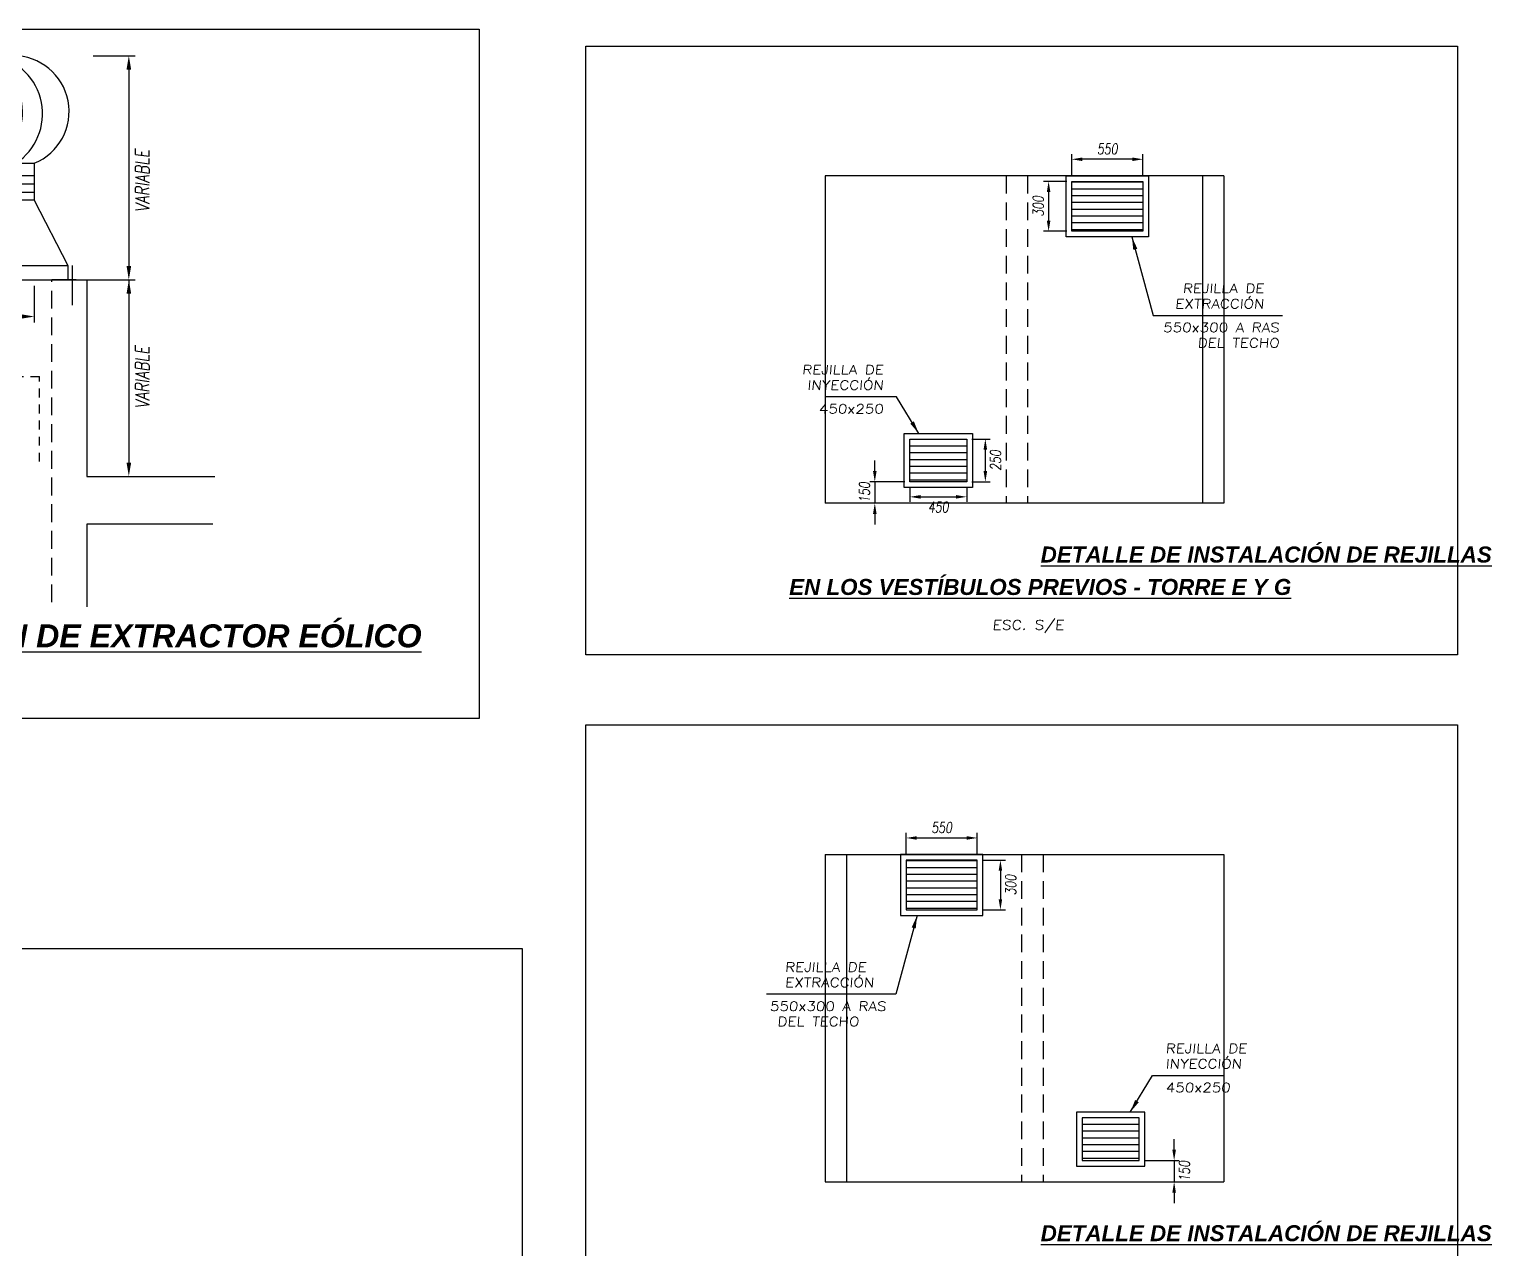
# Model space of a CAD drawing. Header units: millimetres. Extents: x 226473.3 to 226526.2, y 8187907.9 to 8187996.4.
# Drawn here: x 226505.65 to 226526.2, y 8187977.71 to 8187994.84 of the extents above; entities that cross this region are included whole.
import ezdxf

# ---------------------------------------------------------------- set-up
doc = ezdxf.new("R2010")
doc.units = ezdxf.units.MM
doc.header["$PDMODE"] = 3
for name, pattern in [('DASHED2', [0.375, 0.25, -0.125]), ('HIDDEN', [0.375, 0.25, -0.125]), ('HIDDEN2', [0.1875, 0.125, -0.0625])]:
    doc.linetypes.add(name, pattern=pattern)
doc.layers.get('DEFPOINTS').update_dxf_attribs({"color": 250})
for name, color, linetype in [('L-01_CASCO-CONT', 252, 'Continuous'), ('L-02_CASCO-SEGM', 252, 'HIDDEN'), ('L-03_EQUIP-ACCES', 160, 'Continuous'), ('L-04_EQ-MED-CONT', 191, 'Continuous'), ('L-05_EQ-MED-SEGM', 191, 'HIDDEN2'), ('L-06_EQ-FIN-CONT', 141, 'Continuous'), ('L-07_EQ-FIN-SEGM', 141, 'HIDDEN2'), ('L1 Casco', 252, 'Continuous'), ('L4 Linea mediana', 191, 'Continuous'), ('L6 Linea fina', 141, 'Continuous'), ('TX-01_PRIMA', 12, 'Continuous'), ('TX-03_PRINC', 150, 'Continuous')]:
    doc.layers.add(name, color=color, linetype=linetype)
doc.styles.add('JNV ING', font='romans.shx', dxfattribs={"width": 0.75, "oblique": 8, "height": 0.15})
doc.styles.add('M9_NUM-LAM', font='', dxfattribs={"height": 0.35})
doc.styles.add('P-R', font='romans.shx', dxfattribs={"width": 1.2, "oblique": 5, "height": 0.2})
doc.styles.get("Standard").update_dxf_attribs({"font": 'arial.ttf'})
doc.styles.get('M9_NUM-LAM').set_extended_font_data('Zurich UBlkEx BT')
doc.dimstyles.new('JNV ING.', dxfattribs={"dimtxt": 0.15, "dimasz": 0.15, "dimexe": 0.07, "dimexo": 0.07, "dimgap": 0.07, "dimtad": 2, "dimtoh": 1, "dimdec": 0, "dimlfac": 1000, "dimzin": 0, "dimdsep": 46, "dimtxsty": 'JNV ING', "dimcen": 3, "dimdle": 0.05, "dimclrd": 256, "dimclre": 256, "dimclrt": 12, "dimadec": 0, "dimazin": 0, "dimtfac": 1, "dimtdec": 0, "dimtix": 1, "dimtmove": 2, "dimatfit": 3, "dimfxl": 1, "dimtolj": 1, "dimtzin": 0, "dimarcsym": 0})
doc.dimstyles.get("Standard").update_dxf_attribs({"dimtxt": 0.18, "dimasz": 0.18, "dimexe": 0.18, "dimexo": 0.0625, "dimgap": 0.09, "dimtad": 0, "dimtih": 1, "dimtoh": 1, "dimdec": 4, "dimzin": 0, "dimdsep": 46, "dimtxsty": 'Standard', "dimcen": 0.09, "dimadec": 0, "dimazin": 0, "dimtfac": 1, "dimtdec": 4, "dimtofl": 0, "dimtmove": 0, "dimatfit": 3, "dimfxl": 1, "dimtolj": 1, "dimtzin": 0, "dimarcsym": 0})

# ---------------------------------------------------------------- blocks, each defined once
blk = doc.blocks.new('DETALL EEO')
at = {"layer": 'L-01_CASCO-CONT'}
for p, q in [((0.496, 2.761), (0, 2.761)), ((0, 2.761), (0, 0)), ((2.263, 2.761), (2.758, 2.761)), ((2.758, 2.761), (2.758, 0)), ((0, 0), (-1.797, 0)), ((2.758, 0), (4.556, 0))]:
    blk.add_line(p, q, dxfattribs=at)
for points in [[(-1.768, -0.672), (0, -0.672), (0, -1.833)], [(4.526, -0.672), (2.758, -0.672), (2.758, -1.833)]]:
    blk.add_lwpolyline(points, dxfattribs=at)
at = {"layer": 'L-02_CASCO-SEGM'}
for p, q in [((0.496, -1.767), (0.496, 2.761)), ((2.263, -1.767), (2.263, 2.761))]:
    blk.add_line(p, q, dxfattribs=at)
at = {"layer": 'L-03_EQUIP-ACCES'}
for p, q in [((0.74, 4.226), (2.018, 4.226)), ((0.74, 3.88), (0.74, 4.226)), ((0.74, 4.111), (2.018, 4.111)), ((2.018, 4.226), (2.018, 3.88)), ((0.74, 3.995), (2.018, 3.995)), ((0.268, 2.961), (0.74, 3.88)), ((2.018, 3.88), (0.74, 3.88)), ((2.018, 3.88), (2.49, 2.961)), ((0.268, 2.761), (0.268, 2.961)), ((0.268, 2.961), (2.49, 2.961)), ((2.49, 2.961), (2.49, 2.761)), ((0.496, 2.761), (0.154, 2.761)), ((2.604, 2.761), (2.263, 2.761))]:
    blk.add_line(p, q, dxfattribs=at)
for points in [[(1.035, 5.91), (1.379, 5.91)], [(1.723, 5.91), (1.379, 5.91)], [(0.74, 4.226), (0.74, 4.4), (2.018, 4.4), (2.018, 4.226)], [(0.496, 2.761), (2.263, 2.761)]]:
    blk.add_lwpolyline(points, dxfattribs=at)
for centre, radius, start, end in [((1.036, 5.126), 0.784, 90.0359, 247.808), ((1.459, 5.093), 0.834, 101.6289, 236.215), ((1.81, 5.116), 0.903, 118.4787, 232.4646), ((3.343, 5.155), 2.104, 158.9722, 201.0278), ((0.948, 5.116), 0.903, 307.5354, 61.5213), ((-0.585, 5.155), 2.104, 338.9722, 21.0278), ((1.299, 5.093), 0.834, 303.785, 78.3711), ((1.722, 5.126), 0.784, 292.192, 89.9641)]:
    blk.add_arc(centre, radius, start, end, dxfattribs=at)
at = {"layer": 'L-05_EQ-MED-SEGM', "ltscale": 5}
for p, q in [((0.217, 2.961), (0.217, 2.405)), ((2.552, 2.962), (2.552, 2.405))]:
    blk.add_line(p, q, dxfattribs=at)
blk.add_lwpolyline([(1.379, 2.351), (1.379, 6.031)], dxfattribs=at)
at = {"layer": 'L-06_EQ-FIN-CONT'}
for p, q in [((2.847, 5.91), (3.437, 5.91)), ((2.865, 5.91), (3.437, 5.91)), ((3.346, 5.715), (3.346, 2.956)), ((2.758, 2.761), (3.437, 2.761)), ((2.847, 2.761), (3.437, 2.761)), ((2.865, 2.761), (3.437, 2.761)), ((3.346, 2.761), (3.346, 0.195)), ((2.758, 0), (3.437, 0))]:
    blk.add_line(p, q, dxfattribs=at)
for points in [[(3.314, 5.715), (3.379, 5.715), (3.346, 5.91)], [(3.314, 2.956), (3.379, 2.956), (3.346, 2.761)], [(3.314, 2.566), (3.379, 2.566), (3.346, 2.761)], [(3.314, 0.195), (3.379, 0.195), (3.346, 0)]]:
    blk.add_solid(points, dxfattribs=at)
at = {"layer": 'L-07_EQ-FIN-SEGM'}
for points in [[(0.597, 1.402), (1.03, 1.402)], [(0.678, 0.208), (0.678, 1.402)], [(0.949, 0.208), (0.949, 1.402)], [(1.74, 1.402), (2.173, 1.402)], [(1.821, 0.208), (1.821, 1.402)], [(2.092, 0.208), (2.092, 1.402)]]:
    blk.add_lwpolyline(points, dxfattribs=at)
at = {"layer": 'L6 Linea fina'}
for p, q in [((0.74, 2.677), (0.74, 2.162)), ((2.018, 2.677), (2.018, 2.162)), ((0.792, 2.246), (1.966, 2.246))]:
    blk.add_line(p, q, dxfattribs=at)
for points in [[(0.92, 2.276), (0.92, 2.216), (0.74, 2.246)], [(1.838, 2.276), (1.838, 2.216), (2.018, 2.246)]]:
    blk.add_solid(points, dxfattribs=at)
at = {"layer": 'L-06_EQ-FIN-CONT', "color": 12, "char_height": 0.195, "attachment_point": 5, "rotation": 90, "style": 'JNV ING'}
for insert in [(3.535, 4.152), (3.535, 1.391)]:
    blk.add_mtext('\\A1;VARIABLE', dxfattribs=dict(at, insert=insert))
at = {"layer": 'L-06_EQ-FIN-CONT', "color": 12, "insert": (-1.002, 0.258), "char_height": 0.195, "attachment_point": 5, "style": 'JNV ING'}
blk.add_mtext('\\A1;TECHO', dxfattribs=at)
at = {"layer": 'L6 Linea fina', "color": 12, "insert": (1.379, 2.072), "char_height": 0.18, "attachment_point": 5, "style": 'JNV ING'}
blk.add_mtext('\\A1;Variable', dxfattribs=at)
blk = doc.blocks.new('REJ 40X30')
at = {"layer": 'L6 Linea fina'}
h = blk.add_hatch(dxfattribs=at)
h.set_pattern_fill('ANSI31', color=256, scale=0.015, angle=45)
h.set_pattern_definition([(90, (-4680.200737, -1110.25495), (-0.047625, 3e-33), [])])
h.paths.add_polyline_path([(0.04, -0.04), (0.04, -0.44), (0.34, -0.44), (0.34, -0.04)])
at = {"layer": 'L4 Linea mediana'}
for points in [[(0, 0), (0, -0.48), (0.38, -0.48), (0.38, 0)], [(0.04, -0.04), (0.04, -0.44), (0.34, -0.44), (0.34, -0.04)]]:
    blk.add_lwpolyline(points, close=True, dxfattribs=at)
blk = doc.blocks.new('*D24')
at = {"layer": 'DEFPOINTS', "color": 0, "transparency": 16777216}
for p in [(226518.019, 8187988.482), (226517.527, 8187988.182), (226518.019, 8187988.182)]:
    blk.add_point(p, dxfattribs=at)
at = {"layer": 'L6 Linea fina', "lineweight": -2, "transparency": 16777216}
for p, q in [((226517.527, 8187988.632), (226517.527, 8187988.782)), ((226517.949, 8187988.482), (226517.457, 8187988.482)), ((226517.527, 8187988.482), (226517.527, 8187988.182)), ((226517.949, 8187988.182), (226517.457, 8187988.182)), ((226517.527, 8187988.032), (226517.527, 8187987.882))]:
    blk.add_line(p, q, dxfattribs=at)
at = {"layer": 'L6 Linea fina', "transparency": 16777216}
for points in [[(226517.502, 8187988.632), (226517.552, 8187988.632), (226517.527, 8187988.482)], [(226517.502, 8187988.032), (226517.552, 8187988.032), (226517.527, 8187988.182)]]:
    blk.add_solid(points, dxfattribs=at)
at = {"layer": 'L6 Linea fina', "color": 12, "transparency": 16777216, "insert": (226517.382, 8187988.332), "char_height": 0.15, "attachment_point": 5, "rotation": 90, "style": 'JNV ING'}
blk.add_mtext('\\A1;150', dxfattribs=at)
blk = doc.blocks.new('*D25')
at = {"layer": 'DEFPOINTS', "color": 0, "transparency": 16777216}
for p in [(226520.294, 8187992.702), (226519.969, 8187992.002), (226520.294, 8187992.002)]:
    blk.add_point(p, dxfattribs=at)
at = {"layer": 'L6 Linea fina', "lineweight": -2, "transparency": 16777216}
for p, q in [((226520.224, 8187992.702), (226519.899, 8187992.702)), ((226519.969, 8187992.552), (226519.969, 8187992.152)), ((226520.224, 8187992.002), (226519.899, 8187992.002))]:
    blk.add_line(p, q, dxfattribs=at)
at = {"layer": 'L6 Linea fina', "transparency": 16777216}
for points in [[(226519.944, 8187992.552), (226519.994, 8187992.552), (226519.969, 8187992.702)], [(226519.944, 8187992.152), (226519.994, 8187992.152), (226519.969, 8187992.002)]]:
    blk.add_solid(points, dxfattribs=at)
at = {"layer": 'L6 Linea fina', "color": 12, "transparency": 16777216, "insert": (226519.824, 8187992.352), "char_height": 0.15, "attachment_point": 5, "rotation": 90, "style": 'JNV ING'}
blk.add_mtext('\\A1;300', dxfattribs=at)
blk = doc.blocks.new('*D26')
at = {"layer": 'DEFPOINTS', "color": 0, "transparency": 16777216}
for p in [(226520.294, 8187993.013), (226520.294, 8187992.702), (226521.294, 8187992.702)]:
    blk.add_point(p, dxfattribs=at)
at = {"layer": 'L6 Linea fina', "lineweight": -2, "transparency": 16777216}
for p, q in [((226520.294, 8187992.772), (226520.294, 8187993.083)), ((226521.294, 8187992.772), (226521.294, 8187993.083)), ((226521.144, 8187993.013), (226520.444, 8187993.013))]:
    blk.add_line(p, q, dxfattribs=at)
at = {"layer": 'L6 Linea fina', "transparency": 16777216}
for points in [[(226520.444, 8187993.038), (226520.444, 8187992.988), (226520.294, 8187993.013)], [(226521.144, 8187993.038), (226521.144, 8187992.988), (226521.294, 8187993.013)]]:
    blk.add_solid(points, dxfattribs=at)
at = {"layer": 'L6 Linea fina', "color": 12, "transparency": 16777216, "insert": (226520.794, 8187993.158), "char_height": 0.15, "attachment_point": 5, "style": 'JNV ING'}
blk.add_mtext('\\A1;550', dxfattribs=at)
blk = doc.blocks.new('*D28')
at = {"layer": 'DEFPOINTS', "color": 0, "transparency": 16777216}
for p in [(226521.241, 8187978.948), (226521.241, 8187978.648), (226521.733, 8187978.648)]:
    blk.add_point(p, dxfattribs=at)
at = {"layer": 'L6 Linea fina', "lineweight": -2, "transparency": 16777216}
for p, q in [((226521.733, 8187979.098), (226521.733, 8187979.248)), ((226521.311, 8187978.948), (226521.803, 8187978.948)), ((226521.733, 8187978.948), (226521.733, 8187978.648)), ((226521.311, 8187978.648), (226521.803, 8187978.648)), ((226521.733, 8187978.498), (226521.733, 8187978.348))]:
    blk.add_line(p, q, dxfattribs=at)
at = {"layer": 'L6 Linea fina', "transparency": 16777216}
for points in [[(226521.708, 8187979.098), (226521.758, 8187979.098), (226521.733, 8187978.948)], [(226521.708, 8187978.498), (226521.758, 8187978.498), (226521.733, 8187978.648)]]:
    blk.add_solid(points, dxfattribs=at)
at = {"layer": 'L6 Linea fina', "color": 12, "transparency": 16777216, "insert": (226521.878, 8187978.798), "char_height": 0.15, "attachment_point": 5, "rotation": 90, "style": 'JNV ING'}
blk.add_mtext('\\A1;150', dxfattribs=at)
blk = doc.blocks.new('*D29')
at = {"layer": 'DEFPOINTS', "color": 0, "transparency": 16777216}
for p in [(226518.967, 8187983.168), (226518.967, 8187982.468), (226519.292, 8187982.468)]:
    blk.add_point(p, dxfattribs=at)
at = {"layer": 'L6 Linea fina', "lineweight": -2, "transparency": 16777216}
for p, q in [((226519.037, 8187983.168), (226519.362, 8187983.168)), ((226519.292, 8187983.018), (226519.292, 8187982.618)), ((226519.037, 8187982.468), (226519.362, 8187982.468))]:
    blk.add_line(p, q, dxfattribs=at)
at = {"layer": 'L6 Linea fina', "transparency": 16777216}
for points in [[(226519.267, 8187983.018), (226519.317, 8187983.018), (226519.292, 8187983.168)], [(226519.267, 8187982.618), (226519.317, 8187982.618), (226519.292, 8187982.468)]]:
    blk.add_solid(points, dxfattribs=at)
at = {"layer": 'L6 Linea fina', "color": 12, "transparency": 16777216, "insert": (226519.437, 8187982.818), "char_height": 0.15, "attachment_point": 5, "rotation": 90, "style": 'JNV ING'}
blk.add_mtext('\\A1;300', dxfattribs=at)
blk = doc.blocks.new('*D30')
at = {"layer": 'DEFPOINTS', "color": 0, "transparency": 16777216}
for p in [(226518.967, 8187983.479), (226517.967, 8187983.168), (226518.967, 8187983.168)]:
    blk.add_point(p, dxfattribs=at)
at = {"layer": 'L6 Linea fina', "lineweight": -2, "transparency": 16777216}
for p, q in [((226517.967, 8187983.238), (226517.967, 8187983.549)), ((226518.117, 8187983.479), (226518.817, 8187983.479)), ((226518.967, 8187983.238), (226518.967, 8187983.549))]:
    blk.add_line(p, q, dxfattribs=at)
at = {"layer": 'L6 Linea fina', "transparency": 16777216}
for points in [[(226518.117, 8187983.504), (226518.117, 8187983.454), (226517.967, 8187983.479)], [(226518.817, 8187983.504), (226518.817, 8187983.454), (226518.967, 8187983.479)]]:
    blk.add_solid(points, dxfattribs=at)
at = {"layer": 'L6 Linea fina', "color": 12, "transparency": 16777216, "insert": (226518.467, 8187983.624), "char_height": 0.15, "attachment_point": 5, "style": 'JNV ING'}
blk.add_mtext('\\A1;550', dxfattribs=at)
blk = doc.blocks.new('*D31')
at = {"layer": 'DEFPOINTS', "color": 0, "transparency": 16777216}
for p in [(226518.819, 8187989.082), (226519.08, 8187989.082), (226518.819, 8187988.482)]:
    blk.add_point(p, dxfattribs=at)
at = {"layer": 'L6 Linea fina', "lineweight": -2, "transparency": 16777216}
for p, q in [((226518.889, 8187989.082), (226519.15, 8187989.082)), ((226519.08, 8187988.632), (226519.08, 8187988.932)), ((226518.889, 8187988.482), (226519.15, 8187988.482))]:
    blk.add_line(p, q, dxfattribs=at)
at = {"layer": 'L6 Linea fina', "transparency": 16777216}
for points in [[(226519.055, 8187988.932), (226519.105, 8187988.932), (226519.08, 8187989.082)], [(226519.055, 8187988.632), (226519.105, 8187988.632), (226519.08, 8187988.482)]]:
    blk.add_solid(points, dxfattribs=at)
at = {"layer": 'L6 Linea fina', "color": 12, "transparency": 16777216, "insert": (226519.225, 8187988.782), "char_height": 0.15, "attachment_point": 5, "rotation": 90, "style": 'JNV ING'}
blk.add_mtext('\\A1;250', dxfattribs=at)
blk = doc.blocks.new('*D32')
at = {"layer": 'DEFPOINTS', "color": 0, "transparency": 16777216}
for p in [(226518.019, 8187988.482), (226518.819, 8187988.482), (226518.819, 8187988.271)]:
    blk.add_point(p, dxfattribs=at)
at = {"layer": 'L6 Linea fina', "lineweight": -2, "transparency": 16777216}
for p, q in [((226518.019, 8187988.412), (226518.019, 8187988.201)), ((226518.819, 8187988.412), (226518.819, 8187988.201)), ((226518.169, 8187988.271), (226518.669, 8187988.271))]:
    blk.add_line(p, q, dxfattribs=at)
at = {"layer": 'L6 Linea fina', "transparency": 16777216}
for points in [[(226518.169, 8187988.296), (226518.169, 8187988.246), (226518.019, 8187988.271)], [(226518.669, 8187988.296), (226518.669, 8187988.246), (226518.819, 8187988.271)]]:
    blk.add_solid(points, dxfattribs=at)
at = {"layer": 'L6 Linea fina', "color": 12, "transparency": 16777216, "insert": (226518.419, 8187988.126), "char_height": 0.15, "attachment_point": 5, "style": 'JNV ING'}
blk.add_mtext('\\A1;450', dxfattribs=at)

msp = doc.modelspace()

# ---------------------------------------------------------------- hatches: boundary and pattern name
at = {"layer": 'L6 Linea fina'}
h = msp.add_hatch(dxfattribs=at)
h.set_pattern_fill('ANSI31', color=256, scale=0.03, angle=135)
h.set_pattern_definition([(180, (228738.3966, 8178631.62038), (2e-17, -0.09525), [])])
h.paths.add_polyline_path([(226521.2938, 8187992.0019), (226520.2938, 8187992.0019), (226520.2938, 8187992.7019), (226521.2938, 8187992.7019)])
h = msp.add_hatch(dxfattribs=at)
h.set_pattern_fill('ANSI31', color=256, scale=0.03, angle=135)
h.set_pattern_definition([(180, (228738.3966, 8178622.08649), (2e-17, -0.09525), [])])
h.paths.add_polyline_path([(226517.9667, 8187982.468), (226518.9667, 8187982.468), (226518.9667, 8187983.168), (226517.9667, 8187983.168)])

# ---------------------------------------------------------------- linework, layer by layer
at = {"layer": 'L-04_EQ-MED-CONT'}
msp.add_lwpolyline([(226498.2048, 8187994.8394), (226511.9683, 8187994.8394), (226511.9683, 8187985.1556), (226498.2048, 8187985.1556)], close=True, dxfattribs=at)
at = {"layer": 'L-04_EQ-MED-CONT', "ltscale": 0.1, "elevation": -0.0001}
msp.add_lwpolyline([(226512.5668, 8187969.9762), (226497.1806, 8187969.9762), (226497.1846, 8187981.9239), (226512.5709, 8187981.9239)], close=True, dxfattribs=at)
at = {"layer": 'L1 Casco'}
for points in [[(226522.4303, 8187992.7819), (226516.8302, 8187992.7819)], [(226516.8302, 8187992.7819), (226516.8302, 8187988.1819)], [(226522.1302, 8187992.7819), (226522.1303, 8187988.1819)], [(226522.4303, 8187992.7819), (226522.4303, 8187988.1819)], [(226522.4303, 8187988.1819), (226516.8302, 8187988.1819)], [(226516.8302, 8187983.248), (226516.8302, 8187978.648)], [(226516.8302, 8187983.248), (226522.4303, 8187983.248)], [(226517.1303, 8187983.248), (226517.1303, 8187978.648)], [(226522.4303, 8187983.248), (226522.4303, 8187978.648)], [(226516.8302, 8187978.648), (226522.4303, 8187978.648)]]:
    msp.add_lwpolyline(points, dxfattribs=at)
at = {"layer": 'L1 Casco', "linetype": 'DASHED2'}
for points in [[(226519.3703, 8187992.7819), (226519.3703, 8187988.1819)], [(226519.8903, 8187983.248), (226519.8903, 8187978.648)]]:
    msp.add_lwpolyline(points, dxfattribs=at)
at = {"layer": 'L1 Casco', "linetype": 'DASHED2', "elevation": 0}
for points in [[(226519.6703, 8187992.7819), (226519.6703, 8187988.1819)], [(226519.5902, 8187983.248), (226519.5902, 8187978.648)]]:
    msp.add_lwpolyline(points, dxfattribs=at)
at = {"layer": 'L4 Linea mediana'}
for points in [[(226513.4673, 8187994.6018), (226525.7165, 8187994.6018), (226525.7165, 8187986.0526), (226513.4673, 8187986.0526)], [(226521.3738, 8187991.9219), (226520.2138, 8187991.9219), (226520.2138, 8187992.7819), (226521.3738, 8187992.7819)], [(226521.2938, 8187992.0019), (226520.2938, 8187992.0019), (226520.2938, 8187992.7019), (226521.2938, 8187992.7019)], [(226513.4673, 8187985.0679), (226525.7165, 8187985.0679), (226525.7165, 8187976.5187), (226513.4673, 8187976.5187)], [(226517.8867, 8187982.388), (226519.0467, 8187982.388), (226519.0467, 8187983.248), (226517.8867, 8187983.248)], [(226517.9667, 8187982.468), (226518.9667, 8187982.468), (226518.9667, 8187983.168), (226517.9667, 8187983.168)]]:
    msp.add_lwpolyline(points, close=True, dxfattribs=at)

# ---------------------------------------------------------------- block references
at = {"layer": 'L1 Casco', "yscale": 2, "zscale": 2}
for p, xscale, rotation in [((226517.9391, 8187989.1619), -2, 90), ((226521.3214, 8187979.628), 2, 270)]:
    msp.add_blockref('REJ 40X30', p, dxfattribs=dict(at, xscale=xscale, rotation=rotation))
at = {"layer": 'L6 Linea fina'}
msp.add_blockref('DETALL EEO', (226503.6985, 8187988.5581), dxfattribs=at)

# ---------------------------------------------------------------- texts
at = {"layer": 'L-03_EQUIP-ACCES', "ltscale": 1.5, "style": 'P-R', "oblique": 5, "width": 1.2}
msp.add_text('ESC. S/E', height=0.13361, dxfattribs=at).set_placement((226519.1768, 8187986.4049, 0.7556))
at = {"layer": 'TX-01_PRIMA', "ltscale": 1.5, "style": 'P-R'}
for s, insert, char_height, attachment_point in [('REJILLA DE\\PEXTRACCIÓN', (226522.9966, 8187991.2638), 0.1293, 3), ('550x300 A RAS\\P DEL TECHO', (226523.2111, 8187990.7145), 0.129301, 3), ('REJILLA DE\\PINYECCIÓN', (226517.6486, 8187990.1212), 0.1293, 3), ('450x250', (226517.6486, 8187989.5719), 0.1293, 3), ('REJILLA DE\\PEXTRACCIÓN', (226516.2639, 8187981.7299), 0.1293, 1), ('550x300 A RAS\\P DEL TECHO', (226516.0494, 8187981.1806), 0.129301, 1), ('REJILLA DE\\PINYECCIÓN', (226521.6119, 8187980.5873), 0.1293, 1), ('450x250', (226521.6119, 8187980.038), 0.1293, 1)]:
    msp.add_mtext(s, dxfattribs=dict(at, insert=insert, char_height=char_height, attachment_point=attachment_point))
at = {"layer": 'TX-03_PRINC', "ltscale": 1.5, "style": 'M9_NUM-LAM'}
for s, insert, char_height, attachment_point in [('\\pxqc;{\\fArial|b1|i1|c0|p34;\\LDETALLE DE INSTALACIÓN DE REJILLAS}', (226519.8575, 8187987.5734), 0.225, 1), ('{\\fArial|b1|i1|c0|p34;\\LEN LOS VESTÍBULOS PREVIOS - TORRE E Y G}', (226516.3235, 8187987.1176), 0.225, 1), ('\\pxqc;{\\fArial|b1|i1|c0|p34;\\LDETALLE DE INSTALACIÓN DE EXTRACTOR EÓLICO}', (226505.3658, 8187986.48), 0.323136, 2), ('\\pxqc;{\\fArial|b1|i1|c0|p34;\\LDETALLE DE INSTALACIÓN DE REJILLAS}', (226519.8575, 8187978.0395), 0.225, 1)]:
    msp.add_mtext(s, dxfattribs=dict(at, insert=insert, char_height=char_height, attachment_point=attachment_point))

# ---------------------------------------------------------------- dimensions: what is measured, and where the dimension line sits
at = {"layer": 'L6 Linea fina'}
for base, p1, p2, angle, text, picture, middle in [((226520.2938, 8187993.0132), (226521.2938, 8187992.7019), (226520.2938, 8187992.7019), 180, '550', '*D26', (226520.7938, 8187993.1582)), ((226519.9685, 8187992.0019), (226520.2938, 8187992.7019), (226520.2938, 8187992.0019), 90, '300', '*D25', (226519.8235, 8187992.3519)), ((226519.0799, 8187989.0819), (226518.8191, 8187988.4819), (226518.8191, 8187989.0819), 90, '250', '*D31', (226519.2249, 8187988.7819)), ((226517.5272, 8187988.1819), (226518.0191, 8187988.4819), (226518.0191, 8187988.1819), 90, '150', '*D24', (226517.3822, 8187988.3319)), ((226519.292, 8187982.468), (226518.9667, 8187983.168), (226518.9667, 8187982.468), 90, '300', '*D29', (226519.437, 8187982.818)), ((226521.7333, 8187978.648), (226521.2414, 8187978.948), (226521.2414, 8187978.648), 90, '150', '*D28', (226521.8783, 8187978.798))]:
    dim = msp.add_linear_dim(base=base, p1=p1, p2=p2, angle=angle, text=text, dimstyle='JNV ING.', dxfattribs=at)
    dim.commit()
    dim.dimension.update_dxf_attribs({"geometry": picture, "text_midpoint": middle})
for base, p1, p2, text, picture, middle in [((226518.8191, 8187988.2706), (226518.0191, 8187988.4819), (226518.8191, 8187988.4819), '450', '*D32', (226518.4191, 8187988.1256)), ((226518.9667, 8187983.4793), (226517.9667, 8187983.168), (226518.9667, 8187983.168), '550', '*D30', (226518.4667, 8187983.6243))]:
    dim = msp.add_linear_dim(base=base, p1=p1, p2=p2, text=text, dimstyle='JNV ING.', dxfattribs=at)
    dim.commit()
    dim.dimension.update_dxf_attribs({"geometry": picture, "text_midpoint": middle})

# ---------------------------------------------------------------- leaders
at = {"layer": 'L-06_EQ-FIN-CONT'}
for points in [[(226521.1398, 8187991.9219), (226521.4402, 8187990.8172), (226523.2562, 8187990.8172)], [(226518.1437, 8187989.1619), (226517.8327, 8187989.6747), (226516.8245, 8187989.6747)], [(226518.1207, 8187982.388), (226517.8203, 8187981.2833), (226516.0043, 8187981.2833)], [(226521.1169, 8187979.628), (226521.4278, 8187980.1408), (226522.436, 8187980.1408)]]:
    msp.add_leader(points, dimstyle='Standard', dxfattribs=at)

doc.saveas('drawing.dxf')
